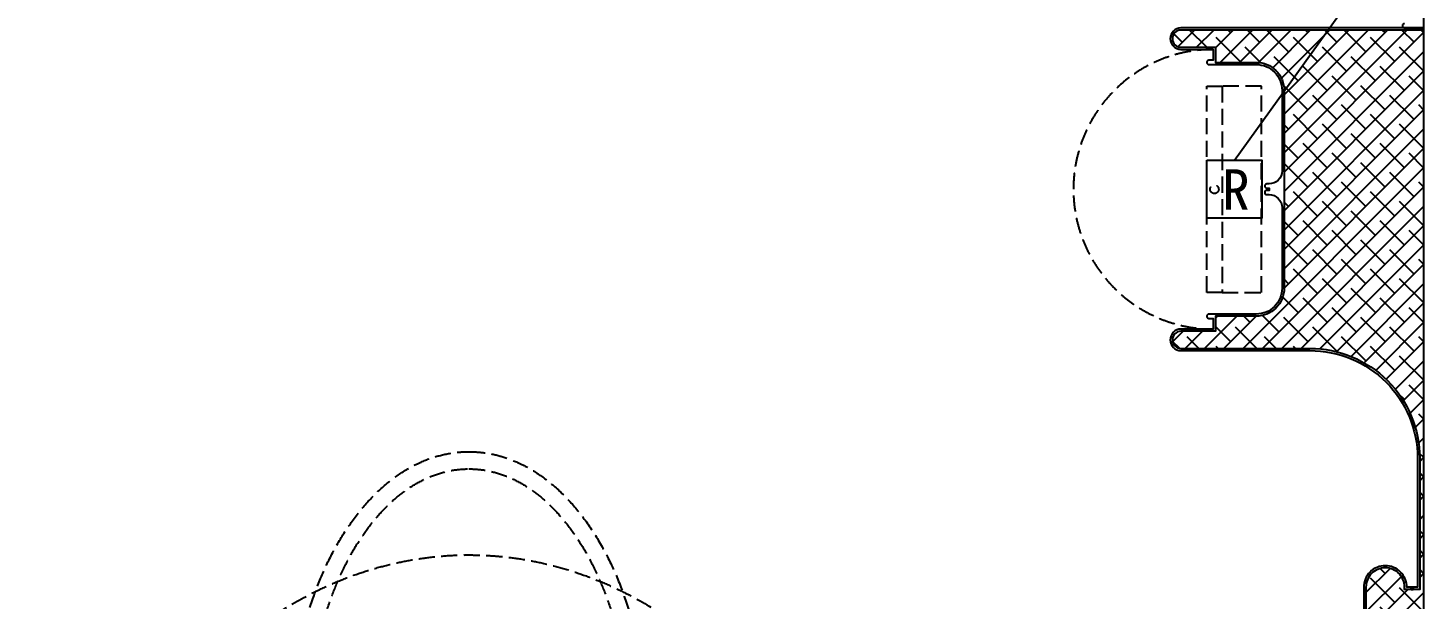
# Model space of a CAD drawing. Extents: x -284868 to 304789, y -137694 to 137894.
# Drawn here: x 60279 to 66775, y -87243 to -84588 of the extents above; entities that cross this region are included whole.
import ezdxf

# ---------------------------------------------------------------- set-up
doc = ezdxf.new("R2010")
doc.units = 0
doc.set_wipeout_variables(frame=1)
doc.linetypes.add('DASH', pattern=[0.35, 0.25, -0.1])
doc.layers.get('0').update_dxf_attribs({"linetype": 'CONTINUOUS'})
for name, color, linetype in [('0-墙', 4, 'CONTINUOUS'), ('EM-插座', 240, 'CONTINUOUS'), ('P-完成面', 42, 'CONTINUOUS'), ('P-平面家具', 3, 'CONTINUOUS'), ('WIRE-照明', 130, 'CONTINUOUS')]:
    doc.layers.add(name, color=color, linetype=linetype)
doc.styles.add('宋体', font='')
doc.styles.get('宋体').set_extended_font_data('SimSun')

# ---------------------------------------------------------------- blocks, each defined once
blk = doc.blocks.new('A$C061403f9')
at = {"ltscale": 5}
blk.add_lwpolyline([(-128.3, 269.6), (128.3, 269.6), (128.3, 0), (-128.3, 0)], close=True, dxfattribs=at)
at = {"style": '宋体'}
blk.add_text('R', height=188.2, dxfattribs=at).set_placement((-57, 39.5))
blk = doc.blocks.new('A$Ca7fc6518')
at = {"layer": 'P-平面家具', "linetype": 'DASH', "ltscale": 300}
for points in [[(-35.6, 479.1), (35.6, 479.1), (35.6, -479.1), (-35.6, -479.1)], [(35.6, -479.1), (219.2, -479.1), (219.2, 479.1), (35.6, 479.1)]]:
    blk.add_lwpolyline(points, close=True, dxfattribs=at)
blk.add_circle((0, 0), 19.9, dxfattribs=at)
blk = doc.blocks.new('A$C05673959')
at = {"color": 6, "linetype": 'DASH', "ltscale": 80, "elevation": 0}
for points in [[(6, 41), (1, 45), (0, 39)], [(10, 25), (1, 45)], [(17, 47), (20, 52), (23, 47)], [(20, 25), (20, 52)], [(30, 25), (39, 45)], [(34, 41), (39, 45), (40, 39)]]:
    blk.add_lwpolyline(points, dxfattribs=at)
for points in [[(5, 15), (5, 0), (35, 0), (35, 15)], [(10, 15), (30, 15), (30, 25), (10, 25)]]:
    blk.add_lwpolyline(points, close=True, dxfattribs=at)
blk = doc.blocks.new('A$C91fbf63e')
at = {"color": 8}
blk.add_wipeout([(0, 0), (-50, 0), (-50, -50), (0, -50)], dxfattribs=at).dxf.layer = 'P-完成面'
at = {"layer": 'P-完成面'}
h = blk.add_hatch(dxfattribs=at)
h.set_pattern_fill('_USER', color=8, scale=3.749611, angle=225, style=0, double=1, pattern_type=0)
h.set_pattern_definition([(135, (1.25, -48.3284), (2.65138, 2.65138), []), (45, (1.25, -48.3284), (2.65138, -2.65138), [])])
h.paths.add_polyline_path([(-2, -48), (-2, -43), (-47, -43), (-47, -48)])
at = {"layer": 'P-完成面', "color": 3, "elevation": 0}
for points in [[(-3, -48), (-2, -48), (-2, -2), (-48, -2), (-48, -48), (-47, -48), (-47, -50), (-50, -50), (-50, 0), (0, 0), (0, -50), (-3, -50), (-3, -48)], [(-47, -43), (-2, -43), (-2, -48), (-47, -48), (-47, -43)]]:
    blk.add_lwpolyline(points, dxfattribs=at)
at = {"layer": 'P-完成面', "color": 8, "elevation": 0}
blk.add_lwpolyline([(-47, -50), (-3, -50)], dxfattribs=at)
at = {"layer": 'P-完成面', "color": 8}
for centre in [(-47, -43, 0), (-2, -43, 0)]:
    blk.add_arc(centre, 0.722, 234.7473, 305.2527, dxfattribs=at)
at = {"layer": 'P-完成面', "color": 8, "extrusion": (0, 0, -1), "xscale": -0.674219491757518, "yscale": 0.674219491757518, "zscale": -0.674219491757518, "rotation": 180}
blk.add_blockref('A$C05673959', (12, -2, 0), dxfattribs=at)
blk = doc.blocks.new('A$Cc0ea1f79')
at = {"layer": 'P-平面家具', "linetype": 'DASH', "ltscale": 300}
blk.add_ellipse((-850, 0), major_axis=(1250, 0), ratio=0.6, dxfattribs=at)
for points, knots in [([(-5500, 0), (-5500, -37.8), (-5498.6, -75.6), (-5492, -165.5), (-5485.5, -217.5), (-5467.4, -320.8), (-5455.7, -372.2), (-5427.3, -473.8), (-5410.5, -524.1), (-5372.1, -623.3), (-5350.4, -672.2), (-5302.5, -768.3), (-5276.1, -815.6), (-5219, -908.1), (-5188.3, -953.5), (-5122.5, -1042), (-5087.5, -1085.2), (-5013.6, -1169.3), (-4974.7, -1210.2), (-4875.3, -1306.9), (-4812.8, -1361.5), (-4681, -1465), (-4611.7, -1513.9), (-4466.9, -1606), (-4391.5, -1649.1), (-4235.3, -1729.1), (-4154.7, -1766), (-3988.8, -1833.3), (-3903.7, -1863.7), (-3729.9, -1917.8), (-3641.2, -1941.5), (-3461.2, -1982.1), (-3369.8, -1998.9), (-3185.4, -2025.6), (-3092.3, -2035.4), (-2905.2, -2047.9), (-2811.3, -2050.7), (-2623.5, -2049), (-2529.7, -2044.7), (-2343.1, -2028.8), (-2250.3, -2017.4), (-2066.7, -1987.5), (-1975.9, -1969.1), (-1797.1, -1925.3), (-1709.2, -1900), (-1537.1, -1842.8), (-1452.9, -1810.9), (-1289.2, -1740.6), (-1209.6, -1702.3), (-1056, -1619.4), (-981.9, -1574.9), (-840, -1480.2), (-772.2, -1429.9), (-643.6, -1323.8), (-582.8, -1268.1), (-469, -1151.6), (-416.1, -1090.8), (-327.6, -976.2), (-290.6, -923.1), (-222.8, -814.3), (-191.9, -758.5), (-136.8, -644.7), (-112.5, -586.6), (-70.8, -468.7), (-53.4, -408.9), (-25.7, -288.1), (-15.5, -227), (-2.3, -104.3), (0.6, -42.7), (-0.9, 80.5), (-5.3, 142.1), (-21.5, 264.5), (-33.2, 325.3), (-63.8, 445.7), (-82.6, 505.2), (-127.1, 622.3), (-152.8, 679.9), (-210.6, 792.8), (-242.7, 848), (-313, 955.8), (-351.2, 1008.3), (-433.3, 1110.3), (-477.1, 1159.7), (-570.1, 1255.2), (-619.2, 1301.3), (-722.2, 1389.9), (-776.2, 1432.3), (-888.5, 1513.5), (-946.8, 1552.2), (-1067.4, 1625.5), (-1129.7, 1660.2), (-1257.9, 1725.4), (-1323.7, 1755.9), (-1458.4, 1812.6), (-1527.2, 1838.8), (-1667.5, 1886.7), (-1739, 1908.5), (-1884, 1947.4), (-1957.6, 1964.6), (-2106.3, 1994.4), (-2181.4, 2006.9), (-2332.8, 2027.3), (-2409.1, 2035.1), (-2562.2, 2046.1), (-2639, 2049.1), (-2792.8, 2050.5), (-2869.7, 2048.9), (-3023.1, 2040.8), (-3099.6, 2034.3), (-3251.6, 2016.7), (-3327.2, 2005.6), (-3476.8, 1978.6), (-3550.9, 1962.7), (-3697.1, 1926.5), (-3769.2, 1906.1), (-3911, 1860.8), (-3980.7, 1835.9), (-4117.1, 1781.7), (-4183.9, 1752.5), (-4314.1, 1689.8), (-4377.4, 1656.3), (-4500.4, 1585.3), (-4559.9, 1547.8), (-4674.8, 1468.9), (-4730.1, 1427.6), (-4835.9, 1341.1), (-4886.5, 1296.1), (-4982.5, 1202.6), (-5028, 1154.1), (-5113.4, 1054), (-5153.3, 1002.4), (-5227.1, 896.3), (-5261.1, 841.8), (-5322.7, 730.3), (-5350.3, 673.4), (-5398.7, 557.4), (-5419.6, 498.4), (-5454.4, 378.9), (-5468.2, 318.4), (-5488.7, 196.4), (-5495.3, 135), (-5499.4, 49), (-5500, 24.5), (-5500, 0)], [0, 0, 0, 0, 0.052798, 0.052798, 0.12583, 0.12583, 0.198862, 0.198862, 0.271894, 0.271894, 0.344926, 0.344926, 0.417958, 0.417958, 0.49099, 0.49099, 0.564022, 0.564022, 0.637054, 0.637054, 0.742154, 0.742154, 0.847255, 0.847255, 0.952356, 0.952356, 1.057456, 1.057456, 1.162557, 1.162557, 1.267658, 1.267658, 1.372758, 1.372758, 1.477859, 1.477859, 1.58296, 1.58296, 1.68806, 1.68806, 1.793161, 1.793161, 1.898262, 1.898262, 2.003362, 2.003362, 2.108463, 2.108463, 2.213564, 2.213564, 2.318664, 2.318664, 2.423765, 2.423765, 2.528866, 2.528866, 2.633966, 2.633966, 2.720038, 2.720038, 2.806109, 2.806109, 2.89218, 2.89218, 2.978251, 2.978251, 3.064322, 3.064322, 3.150394, 3.150394, 3.236465, 3.236465, 3.322536, 3.322536, 3.408607, 3.408607, 3.494678, 3.494678, 3.580749, 3.580749, 3.666821, 3.666821, 3.752892, 3.752892, 3.838963, 3.838963, 3.925034, 3.925034, 4.011105, 4.011105, 4.097177, 4.097177, 4.183248, 4.183248, 4.269319, 4.269319, 4.35539, 4.35539, 4.441461, 4.441461, 4.527532, 4.527532, 4.613604, 4.613604, 4.699675, 4.699675, 4.785746, 4.785746, 4.871817, 4.871817, 4.957888, 4.957888, 5.04396, 5.04396, 5.130031, 5.130031, 5.216102, 5.216102, 5.302173, 5.302173, 5.388244, 5.388244, 5.474316, 5.474316, 5.560387, 5.560387, 5.646458, 5.646458, 5.732529, 5.732529, 5.8186, 5.8186, 5.904671, 5.904671, 5.990743, 5.990743, 6.076814, 6.076814, 6.162885, 6.162885, 6.248956, 6.248956, 6.283185, 6.283185, 6.283185, 6.283185]), ([(480, 0), (480, 19.4), (478.9, 38.8), (473.5, 86.9), (468, 115.4), (452.2, 171.9), (442, 199.9), (415.6, 258), (398.9, 288.1), (360.3, 346.7), (338.3, 375.2), (289.4, 430.4), (262.5, 457.1), (204.1, 508.2), (172.6, 532.7), (105.5, 579.2), (69.8, 601.2), (-5.1, 642.6), (-44.5, 661.9), (-126.4, 697.7), (-168.9, 714.1), (-260.9, 745.4), (-310.7, 759.8), (-412.8, 784.8), (-465, 795.4), (-571.2, 812.4), (-625.1, 818.8), (-733.8, 827.5), (-788.6, 829.8), (-898.3, 830.2), (-953.1, 828.2), (-1061.9, 820.2), (-1116, 814), (-1222.4, 797.7), (-1274.8, 787.5), (-1377.2, 763.1), (-1427.3, 748.9), (-1524.1, 716.8), (-1571, 698.9), (-1660.8, 659.6), (-1703.8, 638.1), (-1785.2, 592.1), (-1823.7, 567.4), (-1895.5, 515.3), (-1928.8, 487.7), (-1989.9, 430.2), (-2017.6, 400.1), (-2062.6, 343.2), (-2080.9, 316.7), (-2113.1, 262.5), (-2126.9, 234.8), (-2150, 178.4), (-2159.2, 149.8), (-2171.5, 97.2), (-2175.4, 73.2), (-2180, 25), (-2180.6, 0.9), (-2178.3, -50.6), (-2174.9, -77.9), (-2163.6, -133.6), (-2155.5, -161.9), (-2134, -219.4), (-2120.4, -248.5), (-2086.9, -307.8), (-2066.7, -337.9), (-2020.8, -396.2), (-1995.2, -424.4), (-1939, -478.7), (-1908.4, -504.8), (-1842.6, -554.4), (-1807.4, -578), (-1733, -622.3), (-1693.8, -643.2), (-1611.8, -681.8), (-1569, -699.6), (-1477.9, -732.9), (-1429.3, -748.3), (-1329.7, -775.2), (-1278.5, -786.7), (-1174.4, -805.8), (-1121.3, -813.3), (-1014.2, -824.4), (-960.1, -827.9), (-851.7, -830.7), (-797.3, -830), (-689.1, -824.6), (-635.3, -819.9), (-528.9, -806.3), (-476.4, -797.5), (-373.5, -775.9), (-323.1, -763.2), (-225.1, -733.9), (-177.6, -717.4), (-86, -680.9), (-42, -660.9), (41.8, -617.6), (81.5, -594.3), (156.3, -544.8), (191.3, -518.6), (255.9, -463.5), (285.5, -434.6), (336.1, -377.8), (357.7, -350.1), (395.9, -293.1), (412.5, -263.9), (437.4, -210.5), (446.8, -186.6), (462.2, -138.3), (468.1, -113.8), (476.6, -64.7), (479.1, -39.9), (479.9, -10.1), (480, -5.1), (480, 0)], [0, 0, 0, 0, 0.068634, 0.068634, 0.170323, 0.170323, 0.272013, 0.272013, 0.38558, 0.38558, 0.499147, 0.499147, 0.612715, 0.612715, 0.726282, 0.726282, 0.83985, 0.83985, 0.953417, 0.953417, 1.066984, 1.066984, 1.191695, 1.191695, 1.316405, 1.316405, 1.441116, 1.441116, 1.565827, 1.565827, 1.690537, 1.690537, 1.815248, 1.815248, 1.939958, 1.939958, 2.064669, 2.064669, 2.189379, 2.189379, 2.31409, 2.31409, 2.438801, 2.438801, 2.563511, 2.563511, 2.688222, 2.688222, 2.791633, 2.791633, 2.895044, 2.895044, 2.998455, 2.998455, 3.083709, 3.083709, 3.168964, 3.168964, 3.265756, 3.265756, 3.367676, 3.367676, 3.475589, 3.475589, 3.592317, 3.592317, 3.709045, 3.709045, 3.825772, 3.825772, 3.9425, 3.9425, 4.059228, 4.059228, 4.175956, 4.175956, 4.299459, 4.299459, 4.422963, 4.422963, 4.546466, 4.546466, 4.66997, 4.66997, 4.793474, 4.793474, 4.916977, 4.916977, 5.040481, 5.040481, 5.163984, 5.163984, 5.287488, 5.287488, 5.410991, 5.410991, 5.534495, 5.534495, 5.657999, 5.657999, 5.781502, 5.781502, 5.892145, 5.892145, 6.002787, 6.002787, 6.090285, 6.090285, 6.177783, 6.177783, 6.265281, 6.265281, 6.283185, 6.283185, 6.283185, 6.283185])]:
    blk.add_open_spline(points, degree=3, knots=knots, dxfattribs=at)

msp = doc.modelspace()

# ---------------------------------------------------------------- hatches: boundary and pattern name
at = {"layer": 'P-完成面', "ltscale": 3}
h = msp.add_hatch(dxfattribs=at)
h.set_pattern_fill('ANSI38', color=250, scale=20)
h.set_pattern_definition([(45, (-356380.61, 278012.77), (-44.9012806, 44.9012806), []), (135, (-356380.61, 278012.77), (-134.703842, 44.9012806), [158.75, -95.25])])
h.paths.add_polyline_path([(66770.2, -84598.5), (65640.2, -84598.5, 1), (65640.2, -84678.5), (65800.2, -84678.5), (65800.2, -84748.5), (65990.2, -84748.5, -0.414214), (66120.2, -84878.5), (66120.2, -85798.5, -0.414214), (65990.2, -85928.5), (65800.2, -85928.5), (65800.2, -85998.5), (65640.2, -85998.5, 1), (65640.2, -86078.5), (66240.2, -86078.5, -0.414214), (66750.2, -86588.5), (66750.2, -87198.5), (66679.7, -87198.5, 0.447214), (66590.2, -87098.5, 0.414214), (66500.2, -87188.5), (66500.2, -87538.5), (66700.2, -87538.5), (66700.2, -92038.5), (66500.2, -92038.5), (66500.2, -92388.5, 0.414214), (66590.2, -92478.5, 0.447214), (66679.7, -92378.5), (66770.2, -92378.5)])

# ---------------------------------------------------------------- linework, layer by layer
at = {"layer": '0-墙', "ltscale": 3}
msp.add_lwpolyline([(66970.2, -95158.5), (66970.2, -95438.5), (66770.2, -95438.5), (66770.2, -75288.5), (67220.2, -75288.5), (67220.2, -75488.5), (66970.2, -75488.5), (66970.2, -95008.5), (67040.2, -95008.5), (67040.2, -95158.5), (66970.2, -95158.5)], dxfattribs=at)
at = {"layer": 'P-完成面'}
msp.add_lwpolyline([(66680.2, -84568.5, 1), (66680.2, -84588.5), (66770.2, -84588.5)], format="xyb", dxfattribs=at)
at = {"layer": 'P-完成面', "ltscale": 3}
msp.add_lwpolyline([(66770.2, -84588.5), (65640.2, -84588.5, 1), (65640.2, -84688.5), (65790.2, -84688.5), (65790.2, -84738.5), (65770.2, -84738.5, 0.414214), (65760.2, -84748.5), (65760.2, -84748.5, 0.414214), (65770.2, -84758.5), (65990.2, -84758.5, -0.414214), (66110.2, -84878.5), (66110.2, -85253.5, -0.414214), (66050.2, -85313.5), (66040.2, -85313.5, 0.414214), (66030.2, -85323.5), (66030.2, -85323.5, 0.414214), (66040.2, -85333.5), (66050.2, -85333.5), (66050.2, -85343.5), (66040.2, -85343.5, 0.414214), (66030.2, -85353.5), (66030.2, -85353.5, 0.414214), (66040.2, -85363.5), (66050.2, -85363.5, -0.414214), (66110.2, -85423.5), (66110.2, -85798.5, -0.414214), (65990.2, -85918.5), (65770.2, -85918.5, 0.414214), (65760.2, -85928.5), (65760.2, -85928.5, 0.414214), (65770.2, -85938.5), (65790.2, -85938.5), (65790.2, -85988.5), (65640.2, -85988.5, 1), (65640.2, -86088.5), (66240.2, -86088.5, -0.414214), (66740.2, -86588.5), (66740.2, -87188.5), (66690.2, -87188.5, 0.414214), (66590.2, -87088.5), (66590.2, -87088.5, 0.414214), (66490.2, -87188.5), (66490.2, -87543.5)], format="xyb", dxfattribs=at)
at = {"layer": 'P-完成面', "color": 251, "ltscale": 3}
msp.add_lwpolyline([(66770.2, -84598.5), (65640.2, -84598.5, 1), (65640.2, -84678.5), (65800.2, -84678.5), (65800.2, -84748.5), (65990.2, -84748.5, -0.414214), (66120.2, -84878.5), (66120.2, -85798.5, -0.414214), (65990.2, -85928.5), (65800.2, -85928.5), (65800.2, -85998.5), (65640.2, -85998.5, 1), (65640.2, -86078.5), (66240.2, -86078.5, -0.414214), (66750.2, -86588.5), (66750.2, -87198.5), (66679.7, -87198.5, 0.447214), (66590.2, -87098.5, 0.414214), (66500.2, -87188.5), (66500.2, -87538.5), (66700.2, -87538.5), (66700.2, -92038.5), (66500.2, -92038.5), (66500.2, -92388.5, 0.414214)], format="xyb", dxfattribs=at)
at = {"layer": 'P-完成面', "ltscale": 3}
msp.add_lwpolyline([(66770.2, -85988.5), (66770.2, -85988.5)], close=True, dxfattribs=at)
at = {"layer": 'P-平面家具', "linetype": 'DASH', "ltscale": 300}
msp.add_arc((65790.2, -85338.5), 650, 90, 270, dxfattribs=at)
at = {"layer": 'WIRE-照明'}
msp.add_lwpolyline([(65888.6, -85203.7), (66448.5, -84423.3)], dxfattribs=at)

# ---------------------------------------------------------------- block references
at = {"ltscale": 3, "rotation": 90}
msp.add_blockref('A$Cc0ea1f79', (62330, -87038.5), dxfattribs=at)
at = {"layer": 'EM-插座', "ltscale": 5}
msp.add_blockref('A$C061403f9', (65888.6, -85473.3), dxfattribs=at)
at = {"layer": 'P-完成面', "color": 1, "ltscale": 3}
msp.add_blockref('A$Ca7fc6518', (65795.8, -85338.5), dxfattribs=at)

# ---------------------------------------------------------------- next in the draw order: block references
at = {"layer": 'P-完成面', "ltscale": 3, "xscale": -0.2000203023842177, "yscale": 0.2000203023842177, "zscale": 0.2000203023842177, "rotation": 180}
msp.add_blockref('A$C91fbf63e', (66720.2, -87198.5), dxfattribs=at)

doc.saveas('drawing.dxf')
